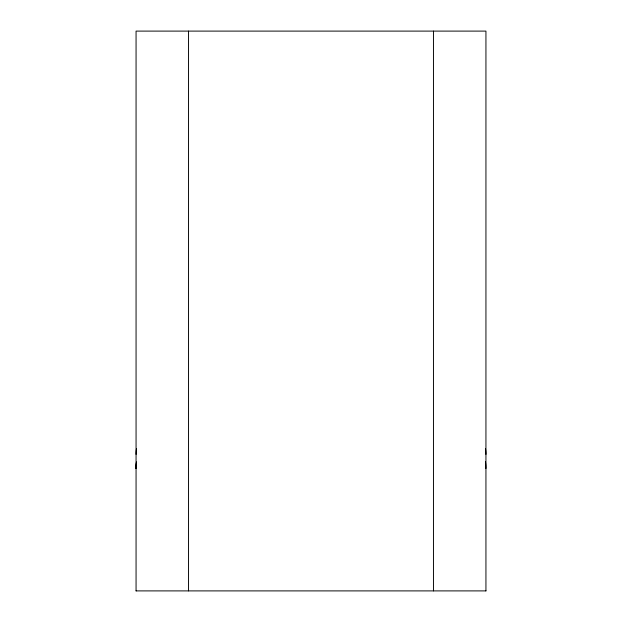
<?xml version="1.0" encoding="UTF-8"?>
<svg xmlns="http://www.w3.org/2000/svg" width="622" height="622" viewBox="0 0 622 622"><rect width="100%" height="100%" fill="white"/><g stroke="black" fill="none" stroke-linecap="round" stroke-linejoin="round"><path stroke-width="0.93" d="M136.062 590.9L136.062 31.1L485.938 31.1L485.938 590.9L136.062 590.9L136.521 590.441M136.062 468.444A52.481 52.481 0 0 1 136.443 462.107A52.481 52.481 0 0 0 136.062 468.444L136.272 468.444M485.728 468.444L485.938 468.444A52.481 52.481 0 0 0 485.463 461.4M485.479 590.441L485.93 590.892M433.456 31.1L433.456 590.9M188.544 31.1L188.544 590.9M136.062 454.379A52.481 45.453 0 0 1 136.49 448.618M485.51 448.618A52.481 45.453 0 0 1 485.938 454.379"/></g></svg>
